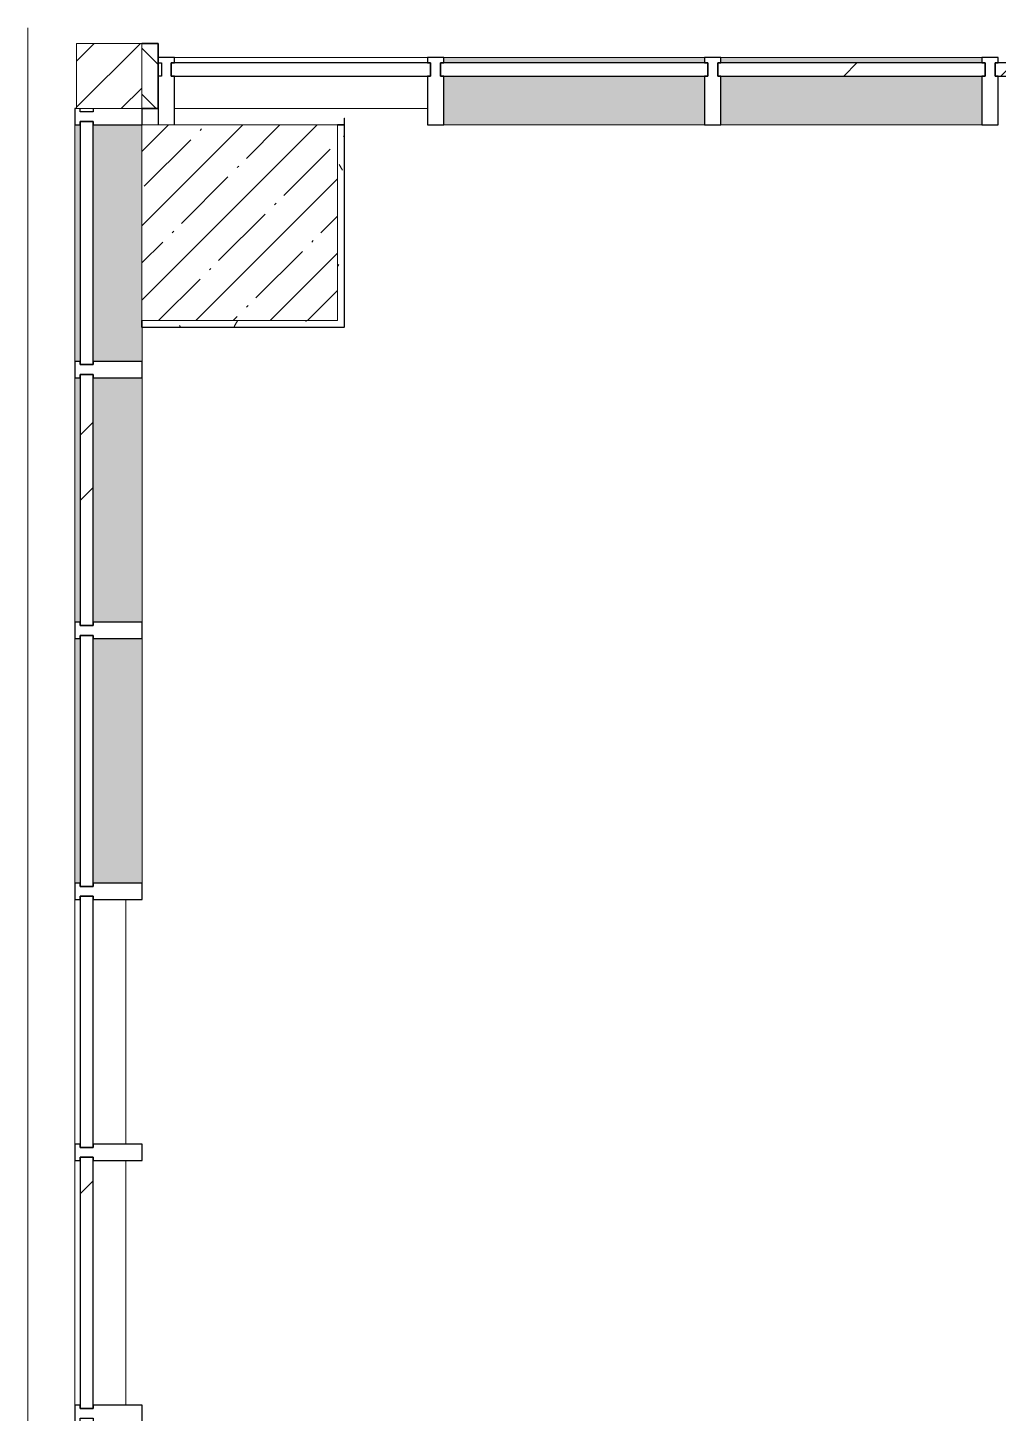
# Model space of a CAD drawing. Header units: millimetres. Extents: x 3914 to 443608, y -156176 to 78197.
# Drawn here: x 178674 to 181649, y -122827 to -118580 of the extents above; entities that cross this region are included whole.
import ezdxf

# ---------------------------------------------------------------- set-up
doc = ezdxf.new("R2010")
doc.units = ezdxf.units.MM
for name, color, linetype, lineweight in [('A-GLAZ-CURT', 7, 'Continuous', 9), ('A-GLAZ-CURT-1', 7, 'Continuous', 5), ('A-GLAZ-CURT-2', 7, 'Continuous', 25), ('A-GLAZ-CWMG', 7, 'Continuous', 9), ('A-GLAZ-CWMG-1', 7, 'Continuous', 25), ('A-WALL', 7, 'Continuous', 5), ('A-WALL-1', 7, 'Continuous', 35), ('I-WALL', 7, 'Continuous', 5), ('S-COLS', 7, 'Continuous', 9), ('S-COLS-1', 7, 'Continuous', 5), ('Оси', 7, 'Continuous', 9)]:
    doc.layers.add(name, color=color, linetype=linetype, lineweight=lineweight)
doc.layers.add('A-WALL-FNSH-1', color=9, linetype='Continuous', lineweight=5, true_color=0x808080)
pattern_1 = [(0, (174964.42, -145977.62), (243.84, 60.96), [20.117, -162.763, 20.117, -162.763, -975.36]), (0, (174964.42, -145977.62), (243.84, 60.96), [-365.76, 20.117, -345.643, 20.117, -162.763, -426.72]), (0, (174964.42, -145977.62), (243.84, 60.96), [-914.4, 20.117, -101.803, 20.117, -284.683]), (120, (175055.86, -145947.14), (-174.71291, 180.69163), [20.117, -162.763, 20.117, -162.763, -975.36]), (120, (175055.86, -145947.14), (-174.71291, 180.69163), [-365.76, 20.117, -345.643, 20.117, -162.763, -426.72]), (120, (175055.86, -145947.14), (-174.71291, 180.69163), [-914.4, 20.117, -101.803, 20.117, -284.683]), (240, (175086.34, -145825.22), (-69.12709, -241.65163), [20.117, -162.763, 20.117, -162.763, -975.36]), (240, (175086.34, -145825.22), (-69.12709, -241.65163), [-365.76, 20.117, -345.643, 20.117, -162.763, -426.72]), (240, (175086.34, -145825.22), (-69.12709, -241.65163), [-914.4, 20.117, -101.803, 20.117, -284.683])]

# ---------------------------------------------------------------- blocks, each defined once
blk = doc.blocks.new('Прямоугольный импост - Импост структурный с накладкой - 190мм-22856805-Объем проектирования 2 этажа')
at = {"layer": 'A-GLAZ-CWMG-1'}
for p, q in [((0, 17), (-50, 17)), ((-50, 17), (-50, 0)), ((-50, 0), (-40, 0)), ((-40, 0), (-40, -40)), ((-10, -40), (-10, 0)), ((-10, 0), (-0.1, 0)), ((0, 11.1), (0, 17)), ((-40, -40), (-50, -40)), ((-50, -40), (-50, -190)), ((-0.1, -40), (-10, -40)), ((-50, -190), (0, -190))]:
    blk.add_line(p, q, dxfattribs=at)
blk = doc.blocks.new('Системная панель - Стекло - 40мм-22858580-Объем проектирования 2 этажа')
at = {"layer": 'A-GLAZ-CURT-2'}
for p, q in [((372.5, 40), (-372.5, 40)), ((-372.5, 40), (-372.5, 0)), ((-372.5, 0), (372.5, 0)), ((372.5, 0), (372.5, 40))]:
    blk.add_line(p, q, dxfattribs=at)
blk = doc.blocks.new('Системная панель - Стекло - 40мм-V303-Объем проектирования 2 этажа')
at = {"layer": 'A-GLAZ-CURT-1'}
h = blk.add_hatch(dxfattribs=at)
h.set_pattern_fill('FP_53', color=256, style=0, pattern_type=2)
h.set_pattern_definition([(135, (23350.1, -4071.1), (-565.685, -565.685), [400, -1200]), (135, (23550.1, -4471.1), (-565.685, -565.685), [1200, -400]), (135, (23750.1, -3671.1), (-565.685, -565.685), [400, -1200])])
h.paths.add_polyline_path([(385, 40), (-385, 40), (-385, 0), (385, 0)])
at = {"layer": 'A-GLAZ-CURT-2'}
for p, q in [((385, 40), (-385, 40)), ((-385, 40), (-385, 0)), ((-385, 0), (385, 0)), ((385, 0), (385, 40))]:
    blk.add_line(p, q, dxfattribs=at)
blk = doc.blocks.new('Прямоугольный импост - Импост структурный с накладкой - 190мм-22856798-Объем проектирования 2 этажа')
at = {"layer": 'A-GLAZ-CWMG-1'}
for p, q in [((-25, 0), (-25, 17)), ((-25, 17), (25, 17)), ((-15, 0), (-25, 0)), ((-15, -40), (-15, 0)), ((25, 0), (15, 0)), ((15, 0), (15, -40)), ((25, 17), (25, 0)), ((-25, -190), (-25, -40)), ((-25, -40), (-15, -40)), ((15, -40), (25, -40)), ((25, -40), (25, -190)), ((25, -190), (-25, -190))]:
    blk.add_line(p, q, dxfattribs=at)
blk = doc.blocks.new('Прямоугольный импост - Импост структурный с накладкой - 160мм-22858437-Объем проектирования 2 этажа')
at = {"layer": 'A-GLAZ-CWMG'}
for p, q in [((3854.1, 23925.1), (3854.1, 23175.1)), ((4011.1, 23925.1), (4011.1, 23175.1))]:
    blk.add_line(p, q, dxfattribs=at)
blk = doc.blocks.new('Системная панель - Стекло - 40мм-V305-Объем проектирования 2 этажа')
at = {"layer": 'A-GLAZ-CURT-2'}
for p, q in [((385, 40), (-385, 40)), ((-385, 40), (-385, 0)), ((-385, 0), (385, 0)), ((385, 0), (385, 40))]:
    blk.add_line(p, q, dxfattribs=at)
blk = doc.blocks.new('Системная панель - Стекло - 40мм-22856069-Объем проектирования 2 этажа')
at = {"layer": 'A-GLAZ-CURT-2'}
for p, q in [((397.5, 0), (-397.5, 0)), ((-397.5, 0), (-397.5, -40)), ((397.5, -40), (397.5, 0)), ((-397.5, -40), (397.5, -40))]:
    blk.add_line(p, q, dxfattribs=at)
blk = doc.blocks.new('Прямоугольный импост - Импост структурный с накладкой - 160мм-22794259-Объем проектирования 2 этажа')
at = {"layer": 'A-GLAZ-CWMG'}
for p, q in [((4160, 27307), (4935, 27307)), ((4160, 27150), (4935, 27150))]:
    blk.add_line(p, q, dxfattribs=at)
blk = doc.blocks.new('Прямоугольный импост - Импост структурный с накладкой - 190мм-V309-Объем проектирования 2 этажа')
at = {"layer": 'A-GLAZ-CWMG-1'}
for p, q in [((-50, 190), (-50, 40)), ((0, 40), (0, 190)), ((-50, 40), (-40, 40)), ((-40, 0), (-50, 0)), ((-50, 0), (-50, -17)), ((-40, 40), (-40, 0)), ((-10, 0), (-10, 40)), ((-10, 40), (0, 40)), ((0, 0), (-10, 0)), ((0, -17), (0, 0)), ((-50, -17), (0, -17))]:
    blk.add_line(p, q, dxfattribs=at)
blk = doc.blocks.new('Системная панель - Стекло - 40мм-V336-Объем проектирования 2 этажа')
at = {"layer": 'A-GLAZ-CURT-2'}
for p, q in [((385, 40), (-385, 40)), ((-385, 40), (-385, 0)), ((-385, 0), (385, 0)), ((385, 0), (385, 40))]:
    blk.add_line(p, q, dxfattribs=at)
blk = doc.blocks.new('Прямоугольный импост - Импост структурный с накладкой - 190мм-V337-Объем проектирования 2 этажа')
at = {"layer": 'A-GLAZ-CWMG'}
for points in [[(3854.1, 24775.1), (3871.1, 24775.1), (3871.1, 25525.1), (3854.1, 25525.1), (3854.1, 25207.8)], [(4061.1, 24775.1), (4061.1, 25525.1), (3911.1, 25525.1), (3911.1, 24775.1)]]:
    blk.add_hatch(color=256, dxfattribs=at).paths.add_polyline_path(points)
for p, q in [((3854.1, 25525.1), (3854.1, 24775.1)), ((4061.1, 25525.1), (4061.1, 24775.1))]:
    blk.add_line(p, q, dxfattribs=at)
blk = doc.blocks.new('Системная панель - Стекло - 40мм-V374-Объем проектирования 2 этажа')
at = {"layer": 'A-GLAZ-CURT-1'}
h = blk.add_hatch(dxfattribs=at)
h.set_pattern_fill('FP_126', color=256, style=0, pattern_type=2)
h.set_pattern_definition([(45, (-7285, -27090), (-565.685, 565.685), [400, -1200]), (45, (-7685, -27290), (-565.685, 565.685), [1200, -400]), (45, (-6885, -27490), (-565.685, 565.685), [400, -1200])])
h.paths.add_polyline_path([(410, -40), (410, 0), (-410, 0), (-410, -40), (400, -40)])
at = {"layer": 'A-GLAZ-CURT-2'}
for p, q in [((410, 0), (-410, 0)), ((-410, 0), (-410, -40)), ((-410, -40), (410, -40)), ((410, -40), (410, 0))]:
    blk.add_line(p, q, dxfattribs=at)
blk = doc.blocks.new('Прямоугольный импост - Импост структурный с накладкой - 190мм-22856065-Объем проектирования 2 этажа')
at = {"layer": 'A-GLAZ-CWMG-1'}
for p, q in [((-25, 40), (-25, 190)), ((-25, 190), (25, 190)), ((25, 190), (25, 40)), ((-15, 40), (-25, 40)), ((-25, -17), (-25, 0)), ((-25, 0), (-15, 0)), ((-15, 0), (-15, 40)), ((15, 40), (15, 0)), ((25, 40), (15, 40)), ((15, 0), (25, 0)), ((25, 0), (25, -17)), ((25, -17), (-25, -17))]:
    blk.add_line(p, q, dxfattribs=at)
blk = doc.blocks.new('Системная панель - Стекло - 40мм-V375-Объем проектирования 2 этажа')
at = {"layer": 'A-GLAZ-CURT-1'}
h = blk.add_hatch(dxfattribs=at)
h.set_pattern_fill('FP_127', color=256, style=0, pattern_type=2)
h.set_pattern_definition([(45, (-5585, -27090), (-565.685, 565.685), [400, -1200]), (45, (-5985, -27290), (-565.685, 565.685), [1200, -400]), (45, (-5185, -27490), (-565.685, 565.685), [400, -1200])])
h.paths.add_polyline_path([(410, -40), (410, 0), (-410, 0), (-410, -40), (400, -40)])
at = {"layer": 'A-GLAZ-CURT-2'}
for p, q in [((410, 0), (-410, 0)), ((-410, 0), (-410, -40)), ((-410, -40), (410, -40)), ((410, -40), (410, 0))]:
    blk.add_line(p, q, dxfattribs=at)
blk = doc.blocks.new('Прямоугольный импост - Импост структурный с накладкой - 190мм-V341-Объем проектирования 2 этажа')
at = {"layer": 'A-GLAZ-CWMG'}
for points in [[(8335, 27290), (8335, 27307), (7535, 27307), (7535, 27290), (8062.2, 27290)], [(8062.2, 27100), (8335, 27100), (8335, 27250), (7535, 27250), (7535, 27100)]]:
    blk.add_hatch(color=256, dxfattribs=at).paths.add_polyline_path(points)
for p, q in [((7535, 27307), (8335, 27307)), ((7535, 27100), (8335, 27100))]:
    blk.add_line(p, q, dxfattribs=at)
blk = doc.blocks.new('Прямоугольный импост - Импост структурный с накладкой - 190мм-22858574-Объем проектирования 2 этажа')
at = {"layer": 'A-GLAZ-CWMG'}
for points in [[(3854.1, 26375.1), (3871.1, 26375.1), (3871.1, 27100.1), (3854.1, 27100.1)], [(4061.1, 26375.1), (4060, 27100.1), (3911.1, 27100.1), (3911.1, 26375.1), (4060, 26375.1)]]:
    blk.add_hatch(color=256, dxfattribs=at).paths.add_polyline_path(points)
for p, q in [((3854.1, 27100.1), (3854.1, 26375.1)), ((4061.1, 26480), (4061.1, 26375.1))]:
    blk.add_line(p, q, dxfattribs=at)
blk = doc.blocks.new('BSC_Колонна _Прямоугольная - 200х200-22401950-Объем проектирования 2 этажа')
at = {"layer": 'S-COLS-1'}
h = blk.add_hatch(dxfattribs=at)
h.set_pattern_fill('FP_140', color=256, style=0, pattern_type=2)
h.set_pattern_definition([(45, (-3960, -27250), (-70.71068, 70.71068), [])])
h.paths.add_polyline_path([(-48.9, -100), (100, -100), (100, 100), (-100, 100), (-100, -100)])
for p, q in [((100, 100), (-100, 100)), ((-100, 100), (-100, -100)), ((100, -100), (100, 100)), ((-100, -100), (100, -100))]:
    blk.add_line(p, q, dxfattribs=at)
blk = doc.blocks.new('Системная панель - Стекло - 40мм-V398-Объем проектирования 2 этажа')
at = {"layer": 'A-GLAZ-CURT-1'}
h = blk.add_hatch(dxfattribs=at)
h.set_pattern_fill('FP_141', color=256, style=0, pattern_type=2)
h.set_pattern_definition([(45, (-6435, -27090), (-565.685, 565.685), [400, -1200]), (45, (-6835, -27290), (-565.685, 565.685), [1200, -400]), (45, (-6035, -27490), (-565.685, 565.685), [400, -1200])])
h.paths.add_polyline_path([(410, -40), (410, 0), (-410, 0), (-410, -40), (400, -40)])
at = {"layer": 'A-GLAZ-CURT-2'}
for p, q in [((410, 0), (-410, 0)), ((-410, 0), (-410, -40)), ((-410, -40), (410, -40)), ((410, -40), (410, 0))]:
    blk.add_line(p, q, dxfattribs=at)
blk = doc.blocks.new('Системная панель - Стекло - 40мм-V399-Объем проектирования 2 этажа')
at = {"layer": 'A-GLAZ-CURT-1'}
h = blk.add_hatch(dxfattribs=at)
h.set_pattern_fill('FP_142', color=256, style=0, pattern_type=2)
h.set_pattern_definition([(135, (25750.1, -4071.1), (-565.685, -565.685), [400, -1200]), (135, (25950.1, -4471.1), (-565.685, -565.685), [1200, -400]), (135, (26150.1, -3671.1), (-565.685, -565.685), [400, -1200])])
h.paths.add_polyline_path([(385, 0), (385, 40), (-385, 40), (-385, 0), (375, 0)])
at = {"layer": 'A-GLAZ-CURT-2'}
for p, q in [((385, 40), (-385, 40)), ((-385, 40), (-385, 0)), ((-385, 0), (385, 0)), ((385, 0), (385, 40))]:
    blk.add_line(p, q, dxfattribs=at)
blk = doc.blocks.new('BSC_Колонна _Прямоугольная - 600х600-V403-Объем проектирования 2 этажа')
at = {"layer": 'S-COLS-1'}
h = blk.add_hatch(dxfattribs=at)
h.set_pattern_fill('FP_152', color=256, style=0, pattern_type=2)
h.set_pattern_definition([(45, (-4360, -26800), (-114.0493, 114.0493), []), (45, (-4245.95, -26800), (-114.0493, 114.0493), [201.613, -40.323, 6.706, -33.617])])
h.paths.add_polyline_path([(-300, -300), (300, -300), (300, 300), (-300, 300)])
for p, q in [((300, 300), (-300, 300)), ((-300, 300), (-300, -300)), ((300, -300), (300, 300)), ((-300, -300), (300, -300))]:
    blk.add_line(p, q, dxfattribs=at)

msp = doc.modelspace()

# ---------------------------------------------------------------- hatches: boundary and pattern name
at = {"layer": 'A-WALL'}
h = msp.add_hatch(dxfattribs=at)
h.set_pattern_fill('FP_2', color=256, style=0, pattern_type=2)
h.set_pattern_definition([(135, (174964.42, -145977.62), (-70.71068, -70.71068), [])])
h.paths.add_polyline_path([(188653.4, -118827.6), (188653.4, -118647.6), (188672.3, -118647.6), (188674.4, -118627.6), (188424.7, -118627.6), (188424.7, -118827.6)])
h.paths.add_polyline_path([(179074.4, -118827.6), (179074.4, -118627.6), (179024.4, -118627.6), (179025.5, -118827.6)])
at = {"layer": 'I-WALL'}
h = msp.add_hatch(dxfattribs=at)
h.set_pattern_fill('FP_191', color=256, style=0, pattern_type=2)
h.set_pattern_definition(pattern_1)
h.paths.add_polyline_path([(179644.4, -119477.6), (179644.4, -118877.6), (179624.4, -118877.6), (179624.4, -119477.6)])
h = msp.add_hatch(dxfattribs=at)
h.set_pattern_fill('FP_191', color=256, style=0, pattern_type=2)
h.set_pattern_definition(pattern_1)
h.paths.add_polyline_path([(179412.9, -119497.6), (179644.4, -119497.6), (179644.4, -119477.6), (179024.4, -119477.6), (179025.5, -119497.6)])

# ---------------------------------------------------------------- linework, layer by layer
at = {"layer": 'A-WALL-1'}
for p, q in [((179074.4, -118627.6), (179024.4, -118627.6)), ((179074.4, -118827.6), (179074.4, -118627.6)), ((179024.4, -118827.6), (179074.4, -118827.6)), ((179644.4, -118877.6), (179624.4, -118877.6)), ((179024.4, -119477.6), (179024.4, -119497.6))]:
    msp.add_line(p, q, dxfattribs=at)
at = {"layer": 'A-WALL-FNSH-1'}
for p, q in [((179644.4, -118857.1), (179644.4, -119498.6)), ((179645.4, -118857.1), (179644.4, -118857.1)), ((179645.4, -119497.6), (179645.4, -118857.1)), ((179645.4, -119497.6), (179024.4, -119497.6)), ((179024.4, -119497.6), (179024.4, -119498.6)), ((179024.4, -119498.6), (179644.4, -119498.6))]:
    msp.add_line(p, q, dxfattribs=at)
at = {"layer": 'Оси'}
msp.add_lwpolyline([(178674.4, -147883.9), (178674.4, -142883.9), (178674.4, -123579.5), (178674.4, -118579.5)], dxfattribs=at)

# ---------------------------------------------------------------- block references
at = {"layer": 'A-GLAZ-CURT'}
for name, p in [('Системная панель - Стекло - 40мм-22856069-Объем проектирования 2 этажа', (179511.9, -118687.6)), ('Системная панель - Стекло - 40мм-V375-Объем проектирования 2 этажа', (180349.4, -118687.6)), ('Системная панель - Стекло - 40мм-V398-Объем проектирования 2 этажа', (181199.4, -118687.6)), ('Системная панель - Стекло - 40мм-V374-Объем проектирования 2 этажа', (182049.4, -118687.6))]:
    msp.add_blockref(name, p, dxfattribs=at)
at = {"layer": 'A-GLAZ-CURT', "rotation": 269.9999999999999}
for name, p in [('Системная панель - Стекло - 40мм-22858580-Объем проектирования 2 этажа', (178835.5, -119240)), ('Системная панель - Стекло - 40мм-V399-Объем проектирования 2 этажа', (178835.5, -120027.5)), ('Системная панель - Стекло - 40мм-V336-Объем проектирования 2 этажа', (178835.5, -120827.5)), ('Системная панель - Стекло - 40мм-V305-Объем проектирования 2 этажа', (178835.5, -121627.5)), ('Системная панель - Стекло - 40мм-V303-Объем проектирования 2 этажа', (178835.5, -122427.5))]:
    msp.add_blockref(name, p, dxfattribs=at)
at = {"layer": 'A-GLAZ-CWMG'}
for name, p, rotation in [('Прямоугольный импост - Импост структурный с накладкой - 190мм-V309-Объем проектирования 2 этажа', (179074.4, -118687.6), 180), ('Прямоугольный импост - Импост структурный с накладкой - 190мм-22856805-Объем проектирования 2 этажа', (178835.5, -118827.5), 89.99999999999991)]:
    msp.add_blockref(name, p, dxfattribs=dict(at, rotation=rotation))
for name, p in [('Прямоугольный импост - Импост структурный с накладкой - 160мм-22794259-Объем проектирования 2 этажа', (174964.4, -145977.6)), ('Прямоугольный импост - Импост структурный с накладкой - 190мм-V341-Объем проектирования 2 этажа', (172414.4, -145977.6)), ('Прямоугольный импост - Импост структурный с накладкой - 190мм-V341-Объем проектирования 2 этажа', (173264.4, -145977.6)), ('Прямоугольный импост - Импост структурный с накладкой - 190мм-22858574-Объем проектирования 2 этажа', (174964.4, -145977.6)), ('Прямоугольный импост - Импост структурный с накладкой - 190мм-V337-Объем проектирования 2 этажа', (174964.4, -145177.6)), ('Прямоугольный импост - Импост структурный с накладкой - 190мм-V337-Объем проектирования 2 этажа', (174964.4, -145977.6)), ('Прямоугольный импост - Импост структурный с накладкой - 160мм-22858437-Объем проектирования 2 этажа', (174964.4, -145177.6)), ('Прямоугольный импост - Импост структурный с накладкой - 160мм-22858437-Объем проектирования 2 этажа', (174964.4, -145977.6))]:
    msp.add_blockref(name, p, dxfattribs=at)
at = {"layer": 'A-GLAZ-CWMG', "extrusion": (0, 0, -1)}
for name, p, rotation in [('Прямоугольный импост - Импост структурный с накладкой - 190мм-22856065-Объем проектирования 2 этажа', (-179924.4, -118687.6), 180), ('Прямоугольный импост - Импост структурный с накладкой - 190мм-22856065-Объем проектирования 2 этажа', (-180774.4, -118687.6), 180), ('Прямоугольный импост - Импост структурный с накладкой - 190мм-22856065-Объем проектирования 2 этажа', (-181624.4, -118687.6), 180), ('Прямоугольный импост - Импост структурный с накладкой - 190мм-22856798-Объем проектирования 2 этажа', (-178835.5, -119627.5), 270.0000000000001), ('Прямоугольный импост - Импост структурный с накладкой - 190мм-22856798-Объем проектирования 2 этажа', (-178835.5, -120427.5), 270.0000000000001), ('Прямоугольный импост - Импост структурный с накладкой - 190мм-22856798-Объем проектирования 2 этажа', (-178835.5, -121227.5), 270.0000000000001), ('Прямоугольный импост - Импост структурный с накладкой - 190мм-22856798-Объем проектирования 2 этажа', (-178835.5, -122027.5), 270.0000000000001), ('Прямоугольный импост - Импост структурный с накладкой - 190мм-22856798-Объем проектирования 2 этажа', (-178835.5, -122827.5), 270.0000000000001)]:
    msp.add_blockref(name, p, dxfattribs=dict(at, rotation=rotation))
at = {"layer": 'S-COLS'}
for name, p in [('BSC_Колонна _Прямоугольная - 200х200-22401950-Объем проектирования 2 этажа', (178924.4, -118727.6)), ('BSC_Колонна _Прямоугольная - 600х600-V403-Объем проектирования 2 этажа', (179324.4, -119177.6))]:
    msp.add_blockref(name, p, dxfattribs=at)

doc.saveas('drawing.dxf')
